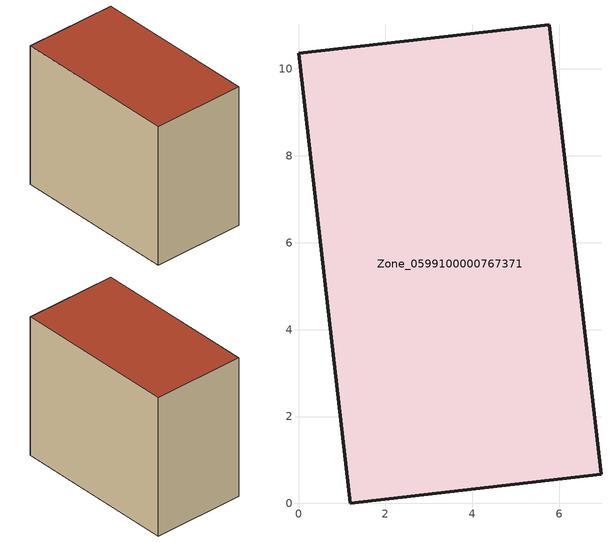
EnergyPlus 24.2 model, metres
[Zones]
Zone_0599100000767371
 floor ground (C_G): 0,10.36 5.77,11.02 6.96,0.67 1.19,0 z0
 wall outside (C_F): 5.77,11.02 0,10.36 1.19,0 6.96,0.67 5.77,11.02 z0:9.02
 roof outside (C_R): 1.19,0 6.96,0.67 5.77,11.02 0,10.36 z9.02
[BUILDING]
Pand.0599100000767371: North Axis=0; Terrain=City; Loads Convergence Tolerance Value=0.04; Temperature Convergence Tolerance Value=0.4; Solar Distribution=FullExterior; Maximum Number of Warmup Days=25; Minimum Number of Warmup Days=1
[Site:Location]
Rotterdam.The.Hague.AP_ZH_NLD Design_Conditions: Latitude=51.96; Longitude=4.45; Time Zone=1; Elevation=-4.5
[SITE:GROUNDTEMPERATURE:BUILDINGSURFACE]
18, 18, 18, 18, 18, 18, 18, 18, 18, 18, 18, 18
[MATERIAL] Thermal Absorptance=0.9; Solar Absorptance=0.7; Visible Absorptance=0.7
Name | Roughness | Thickness | Conductivity | Density | Specific Heat
G.TI.2006-2014 | MediumSmooth | 0.15 | 0.06 | 540 | 1210
F.TI.2006-2014 | Rough | 0.3 | 0.12 | 1920 | 840
R.TI.2006-2014 | MediumRough | 0.2 | 0.08 | 1500 | 1000
[CONSTRUCTION]
C_G: G.TI.2006-2014
C_F: F.TI.2006-2014
C_R: R.TI.2006-2014
[ZONE]
Zone_0599100000767371: Type=1; Multiplier=1; Ceiling Height=Autocalculate; Volume=Autocalculate; Floor Area=autocalculate; Part of Total Floor Area=Yes
[ZONEINFILTRATION:DESIGNFLOWRATE]
Infil_Zone_0599100000767371: Zone or ZoneList or Space or SpaceList=Zone_0599100000767371; Schedule=AlwaysOn; Design Flow Rate Calculation Method=Flow/Area; Flow Rate per Floor Area=0.0015; Constant Term Coefficient=1; Temperature Term Coefficient=0; Velocity Term Coefficient=0; Velocity Squared Term Coefficient=0
[HVACTEMPLATE:ZONE:IDEALLOADSAIRSYSTEM]
Zone_0599100000767371: Maximum Heating Supply Air Temperature=50; Minimum Cooling Supply Air Temperature=13; Maximum Heating Supply Air Humidity Ratio=0.0156; Minimum Cooling Supply Air Humidity Ratio=0.0077; Heating Limit=NoLimit; Cooling Limit=NoLimit; Dehumidification Control Type=ConstantSensibleHeatRatio; Cooling Sensible Heat Ratio=0.7; Dehumidification Setpoint=60; Humidification Control Type=None; Humidification Setpoint=30; Outdoor Air Method=None; Outdoor Air Flow Rate per Person=0.00944; Outdoor Air Flow Rate per Zone Floor Area=0; Outdoor Air Flow Rate per Zone=0; Demand Controlled Ventilation Type=None; Outdoor Air Economizer Type=NoEconomizer; Heat Recovery Type=None; Sensible Heat Recovery Effectiveness=0.7; Latent Heat Recovery Effectiveness=0.65
[ZONECONTROL:THERMOSTAT]
ThermostatControl_Zone_0599100000767371: Zone or ZoneList=Zone_0599100000767371; Control Type Schedule=DualSetpointControlType; Control 1=Thermostat_Zone_0599100000767371; Temperature Difference Between Cutout And Setpoint=0
[THERMOSTATSETPOINT:DUALSETPOINT]
Thermostat_Zone_0599100000767371: Heating Setpoint Temperature Schedule=HeatingSetpoint_Zone_0599100000767371; Cooling Setpoint Temperature Schedule=CoolingSetpoint_Zone_0599100000767371
[SCHEDULE:COMPACT]
HeatingSetpoint_Zone_0599100000767371: Through: 12/31, For: AllDays, Until: 24:00, 21
CoolingSetpoint_Zone_0599100000767371: Through: 12/31, For: AllDays, Until: 24:00, 24
DualSetpointControlType: Through: 12/31, For: AllDays, Until: 24:00, 4
AlwaysOn: Through: 12/31, For: AllDays, Until: 24:00, 1
